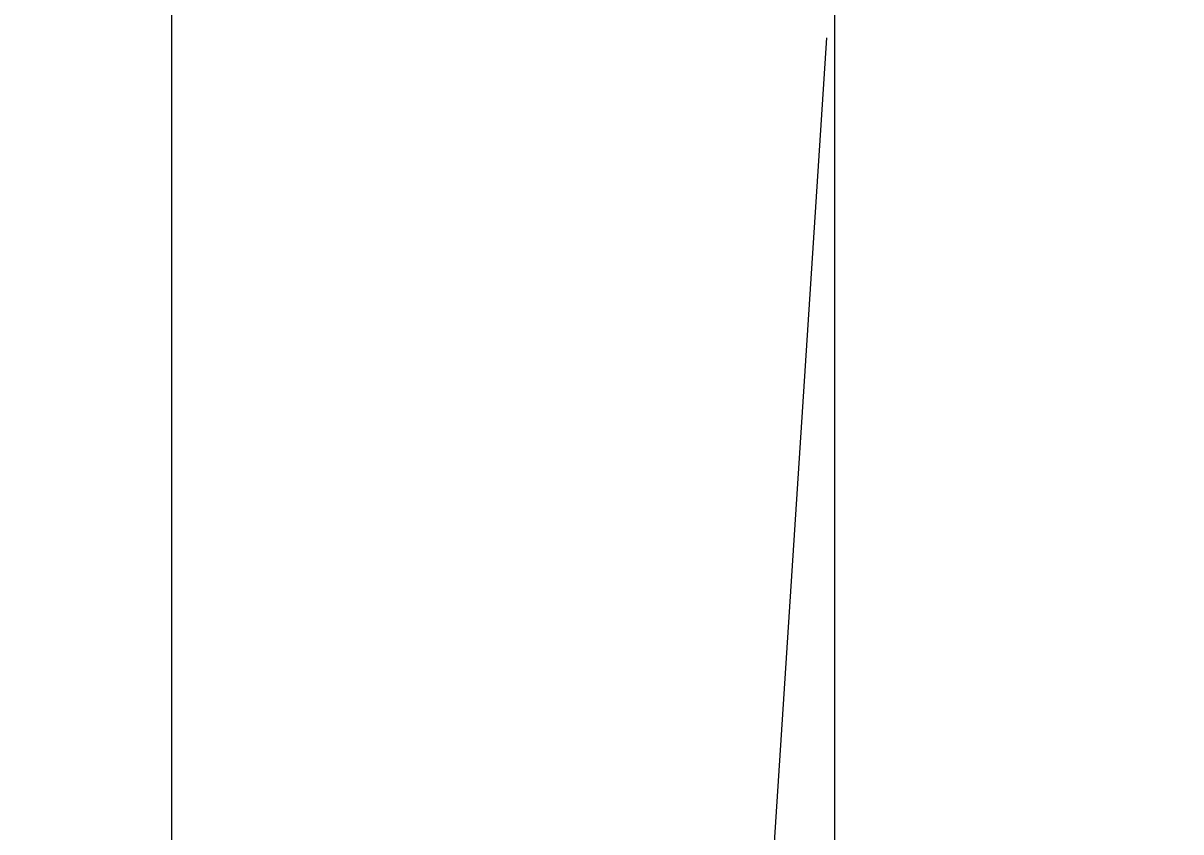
# Model space of a CAD drawing. Extents: x 0 to 1128, y 0 to 827.
# Drawn here: x 409 to 515.8, y 482.3 to 557 of the extents above; entities that cross this region are included whole.
import ezdxf

# ---------------------------------------------------------------- set-up
doc = ezdxf.new("R2010")
doc.units = 0
doc.header["$LTSCALE"] = 10
doc.header["$MEASUREMENT"] = 0
doc.header["$PDMODE"] = 3
doc.header["$PDSIZE"] = -10
doc.layers.get('0').update_dxf_attribs({"linetype": 'CONTINUOUS'})
doc.layers.get('DEFPOINTS').update_dxf_attribs({"linetype": 'CONTINUOUS'})
doc.styles.add('Daelim Dimension', font='')
doc.styles.add('DLK3015-CA1_시공도$0$Daelim Dimension', font='H2GTRE.TTF')
doc.styles.get('Daelim Dimension').set_extended_font_data('나눔고딕')
doc.dimstyles.new('DLK3015-CA1_시공도$0$DEFAULT', dxfattribs={"dimscale": 2, "dimtxt": 2, "dimasz": 2, "dimexe": 0, "dimexo": 2, "dimgap": 1, "dimtad": 1, "dimdec": 1, "dimzin": 9, "dimdsep": 46, "dimtxsty": 'DLK3015-CA1_시공도$0$Daelim Dimension', "dimcen": 0.5, "dimclrd": 252, "dimclre": 252, "dimclrt": 3, "dimadec": 1, "dimazin": 0, "dimtfac": 1, "dimtdec": 1, "dimtix": 1, "dimtmove": 0, "dimatfit": 3, "dimfxl": 1, "dimtolj": 1, "dimtzin": 1, "dimlwd": 9, "dimlwe": 9, "dimarcsym": 0})

# ---------------------------------------------------------------- blocks, each defined once
blk = doc.blocks.new('*D5')
at = {"color": 5, "lineweight": 9, "ltscale": 0.5, "transparency": 16777216}
for p, q in [((483.82, 559.41), (483.82, 435.93)), ((487.82, 435.93), (716.29, 435.93)), ((720.29, 435.13), (720.29, 435.93))]:
    blk.add_line(p, q, dxfattribs=at)
at = {"color": 5, "ltscale": 0.5, "transparency": 16777216}
for points in [[(487.82, 436.6), (487.82, 435.26), (483.82, 435.93)], [(716.29, 436.6), (716.29, 435.26), (720.29, 435.93)]]:
    blk.add_solid(points, dxfattribs=at)
at = {"layer": 'DEFPOINTS', "color": 0, "ltscale": 0.5, "transparency": 16777216}
for p in [(483.82, 563.41), (720.29, 435.93), (720.29, 431.13)]:
    blk.add_point(p, dxfattribs=at)
at = {"color": 7, "ltscale": 0.5, "transparency": 16777216, "insert": (602.06, 443.04), "char_height": 10, "attachment_point": 5, "style": 'Daelim Dimension'}
blk.add_mtext('\\A1;236', dxfattribs=at)
blk = doc.blocks.new('*D4')
at = {"color": 5, "lineweight": 9, "ltscale": 0.5, "transparency": 16777216}
for p, q in [((479.82, 567.41), (422.66, 567.41)), ((422.66, 563.41), (422.66, 342.47)), ((689.62, 338.47), (422.66, 338.47))]:
    blk.add_line(p, q, dxfattribs=at)
at = {"color": 5, "ltscale": 0.5, "transparency": 16777216}
for points in [[(421.99, 563.41), (423.32, 563.41), (422.66, 567.41)], [(421.99, 342.47), (423.32, 342.47), (422.66, 338.47)]]:
    blk.add_solid(points, dxfattribs=at)
at = {"layer": 'DEFPOINTS', "color": 0, "ltscale": 0.5, "transparency": 16777216}
for p in [(483.82, 567.41), (422.66, 338.47), (693.62, 338.47)]:
    blk.add_point(p, dxfattribs=at)
at = {"color": 7, "ltscale": 0.5, "transparency": 16777216, "insert": (415.54, 452.94), "char_height": 10, "attachment_point": 5, "rotation": 90, "style": 'Daelim Dimension'}
blk.add_mtext('\\A1;229', dxfattribs=at)
blk = doc.blocks.new('*D0')
at = {"color": 5, "lineweight": 9, "ltscale": 0.5, "transparency": 16777216}
for p, q in [((483.06, 555.61), (475.34, 436.2)), ((483.82, 555.51), (483.82, 435.93))]:
    blk.add_line(p, q, dxfattribs=at)
blk.add_arc((483.82, 567.41), 131.48, 268.0431, 268.2569, dxfattribs=at)
at = {"color": 5, "ltscale": 0.5, "transparency": 16777216}
for points in [[(479.3, 435.34), (479.37, 436.67), (475.34, 436.2)], [(479.83, 436.66), (479.81, 435.33), (483.82, 435.93)]]:
    blk.add_solid(points, dxfattribs=at)
at = {"layer": 'DEFPOINTS', "color": 0, "ltscale": 0.5, "transparency": 16777216}
for p in [(485.67, 595.91), (483.82, 575.32), (483.32, 559.6), (483.82, 559.51), (480.99, 435.96)]:
    blk.add_point(p, dxfattribs=at)
at = {"color": 7, "ltscale": 0.5, "transparency": 16777216, "insert": (463.44, 444.74), "char_height": 10, "attachment_point": 5, "rotation": 350.5654, "style": 'Daelim Dimension'}
blk.add_mtext('\\A1;3.7°', dxfattribs=at)

msp = doc.modelspace()

# ---------------------------------------------------------------- linework, layer by layer
at = {"color": 5, "lineweight": 9, "ltscale": 0.5}
msp.add_line((483.82, 555.51), (483.82, 527.9), dxfattribs=at)

# ---------------------------------------------------------------- dimensions: what is measured, and where the dimension line sits
at = {"color": 5, "ltscale": 0.5}
dim = msp.add_angular_dim_2l(base=(480.99, 435.96), line1=((483.32, 559.6), (485.67, 595.91)), line2=((483.82, 575.32), (483.82, 559.51)), dimstyle='DLK3015-CA1_시공도$0$DEFAULT', override={"dimtxt": 5, "dimdec": 0, "dimtxsty": 'Daelim Dimension', "dimclrd": 5, "dimclre": 5, "dimclrt": 7}, dxfattribs=at)
dim.commit()
dim.dimension.update_dxf_attribs({"geometry": '*D0', "text_midpoint": (462.27, 437.71), "dimtype": 130})
dim = msp.add_linear_dim(base=(422.66, 338.47), p1=(483.82, 567.41), p2=(693.62, 338.47), angle=90, dimstyle='DLK3015-CA1_시공도$0$DEFAULT', override={"dimtxt": 5, "dimdec": 0, "dimtxsty": 'Daelim Dimension', "dimclrd": 5, "dimclre": 5, "dimclrt": 7}, dxfattribs=at)
dim.commit()
dim.dimension.update_dxf_attribs({"geometry": '*D4', "text_midpoint": (422.66, 452.94), "dimtype": 128})
dim = msp.add_linear_dim(base=(720.29, 435.93), p1=(483.82, 563.41), p2=(720.29, 431.13), dimstyle='DLK3015-CA1_시공도$0$DEFAULT', override={"dimtxt": 5, "dimdec": 0, "dimtxsty": 'Daelim Dimension', "dimclrd": 5, "dimclre": 5, "dimclrt": 7}, dxfattribs=at)
dim.commit()
dim.dimension.update_dxf_attribs({"geometry": '*D5', "text_midpoint": (602.06, 435.93), "dimtype": 128})

doc.saveas('drawing.dxf')
